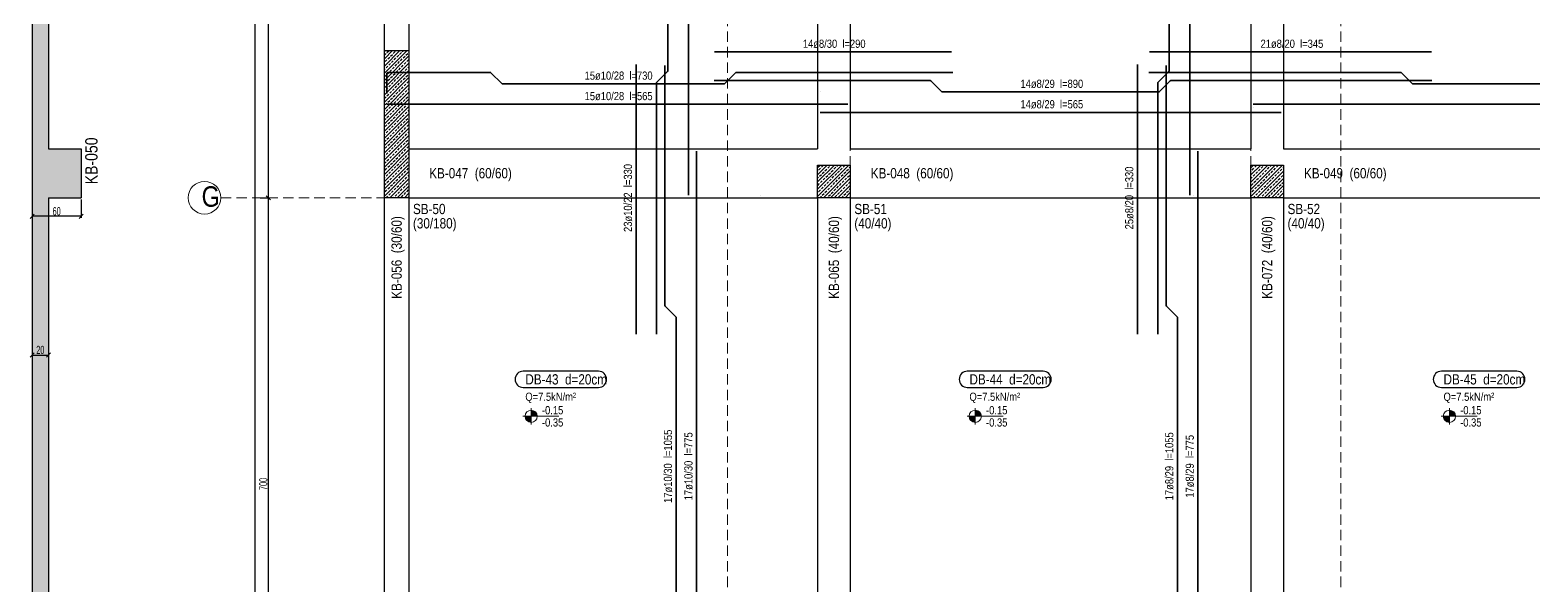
# Model space of a CAD drawing. Header units: millimetres. Extents: x 2018 to 8411, y 702 to 6024.
# Drawn here: x 2051 to 3891, y 1868 to 2547 of the extents above; entities that cross this region are included whole.
import ezdxf
from ezdxf.enums import TextEntityAlignment as Align

# ---------------------------------------------------------------- set-up
doc = ezdxf.new("R2010")
doc.units = ezdxf.units.MM
doc.linetypes.add('DASHED', pattern=[19.05, 12.7, -6.35])
for name, color, linetype, lineweight in [('AKS BALONU (BEYKENT)', 7, 'Continuous', 20), ('AKS CIZGISI (BEYKENT)', 252, 'DASHED', 20), ('AKS NO (BEYKENT)', 3, 'Continuous', 20), ('AKS OLCU (BEYKENT)', 200, 'Continuous', 20), ('DONATI (BEYKENT)', 4, 'Continuous', 35), ('DONATI YAZISI (BEYKENT)', 3, 'Continuous', 20), ('DOSEME ISMI (BEYKENT)', 9, 'Continuous', 20), ('DOSEME PAFTA (BEYKENT)', 3, 'Continuous', 20), ('DOSEME SINIRI (BEYKENT)', 2, 'Continuous', 30), ('KIRIS (BEYKENT)', 2, 'Continuous', 30), ('KIRIS ISMI (BEYKENT)', 40, 'Continuous', 20), ('KOLON (BEYKENT)', 3, 'Continuous', 30), ('KOLON ISMI (BEYKENT)', 91, 'Continuous', 20), ('KOT CIZGI (BEYKENT)', 120, 'Continuous', 20), ('KOT YAZI (BEYKENT)', 7, 'Continuous', 20), ('LGP_SLAB', 6, 'Continuous', 30), ('OLCU (BEYKENT)', 14, 'Continuous', 20), ('TARAMA (BEYKENT)', 252, 'Continuous', 25), ('YAZI (BEYKENT)', 140, 'Continuous', 20)]:
    doc.layers.add(name, color=color, linetype=linetype, lineweight=lineweight)
doc.styles.add('DONATI YAZISI (BEYKENT)', font='')
doc.styles.add('DSMOLC-50', font='bahnschrift light condensed', dxfattribs={"width": 0.75, "height": 10})
doc.styles.add('KLNOLC-25', font='bahnschrift light condensed', dxfattribs={"width": 0.75, "height": 10})
doc.styles.add('KOT (BEYKENT)', font='')
doc.styles.add('stastyle', font='RomanSTA.ttf')
doc.styles.add('YAZI (BEYKENT)', font='')
doc.styles.get('DONATI YAZISI (BEYKENT)').set_extended_font_data('Bahnschrift Light Condensed')
doc.styles.get('KOT (BEYKENT)').set_extended_font_data('Bahnschrift Light Condensed')
doc.styles.get('YAZI (BEYKENT)').set_extended_font_data('Bahnschrift Light Condensed')
doc.dimstyles.new('DSMOLC-50', dxfattribs={"dimtxt": 10, "dimasz": 5, "dimexe": 2, "dimexo": 2, "dimgap": 1, "dimtad": 1, "dimdec": 1, "dimrnd": 0.5, "dimzin": 12, "dimdsep": 46, "dimtxsty": 'DSMOLC-50', "dimblk": 'OBLIQUE', "dimblk1": 'OBLIQUE', "dimblk2": 'OBLIQUE', "dimcen": 0, "dimclrt": 7, "dimadec": 0, "dimazin": 0, "dimtfac": 1, "dimtdec": 4, "dimtix": 1, "dimtmove": 2, "dimatfit": 3, "dimfxl": 1, "dimtzin": 0, "dimarcsym": 0})
pattern_1 = [(45, (1036.827, 1029.5085), (-4.419417, 4.419417), []), (45, (1041.2465, 1029.5085), (-4.419417, 4.419417), [3.125, -1.5625])]

# ---------------------------------------------------------------- blocks, each defined once
blk = doc.blocks.new('_Oblique')
at = {"color": 0, "linetype": 'ByBlock', "lineweight": -2}
blk.add_line((-0.5, -0.5), (0.5, 0.5), dxfattribs=at)
blk = doc.blocks.new('*D130')
at = {"layer": 'AKS OLCU (BEYKENT)', "color": 0, "lineweight": -2, "transparency": 16777216}
for p, q in [((2332.4, 2342.4), (2344.4, 2342.4)), ((2342.4, 1642.4), (2342.4, 2342.4)), ((2332.4, 1642.4), (2344.4, 1642.4))]:
    blk.add_line(p, q, dxfattribs=at)
at = {"layer": 'DEFPOINTS', "color": 0, "transparency": 16777216}
for p in [(2330.4, 2342.4), (2342.4, 2342.4), (2330.4, 1642.4)]:
    blk.add_point(p, dxfattribs=at)
at = {"layer": 'AKS OLCU (BEYKENT)', "color": 0, "lineweight": -2, "transparency": 16777216, "xscale": 5, "yscale": 5, "zscale": 5}
for p, rotation in [((2342.4, 2342.4), 90), ((2342.4, 1642.4), 270)]:
    blk.add_blockref('_Oblique', p, dxfattribs=dict(at, rotation=rotation))
at = {"layer": 'AKS OLCU (BEYKENT)', "color": 7, "transparency": 16777216, "insert": (2336.3, 1992.4), "char_height": 10, "attachment_point": 5, "rotation": 90, "style": 'DSMOLC-50'}
blk.add_mtext('700', dxfattribs=at)
blk = doc.blocks.new('*D131')
at = {"layer": 'AKS OLCU (BEYKENT)', "color": 0, "lineweight": -2, "transparency": 16777216}
for p, q in [((2332.4, 2807.4), (2344.4, 2807.4)), ((2342.4, 2342.4), (2342.4, 2807.4)), ((2332.4, 2342.4), (2344.4, 2342.4))]:
    blk.add_line(p, q, dxfattribs=at)
at = {"layer": 'DEFPOINTS', "color": 0, "transparency": 16777216}
for p in [(2330.4, 2807.4), (2342.4, 2807.4), (2330.4, 2342.4)]:
    blk.add_point(p, dxfattribs=at)
at = {"layer": 'AKS OLCU (BEYKENT)', "color": 0, "lineweight": -2, "transparency": 16777216, "xscale": 5, "yscale": 5, "zscale": 5}
for p, rotation in [((2342.4, 2807.4), 90), ((2342.4, 2342.4), 270)]:
    blk.add_blockref('_Oblique', p, dxfattribs=dict(at, rotation=rotation))
at = {"layer": 'AKS OLCU (BEYKENT)', "color": 7, "transparency": 16777216, "insert": (2336.4, 2574.9), "char_height": 10, "attachment_point": 5, "rotation": 90, "style": 'DSMOLC-50'}
blk.add_mtext('465', dxfattribs=at)
blk = doc.blocks.new('*D137')
at = {"layer": 'AKS OLCU (BEYKENT)', "color": 0, "lineweight": -2, "transparency": 16777216}
for p, q in [((2328.4, 5572.4), (2324.4, 5572.4)), ((2326.4, 952.4), (2326.4, 5572.4)), ((2328.4, 952.4), (2324.4, 952.4))]:
    blk.add_line(p, q, dxfattribs=at)
at = {"layer": 'DEFPOINTS', "color": 0, "transparency": 16777216}
for p in [(2326.4, 5572.4), (2330.4, 5572.4), (2330.4, 952.4)]:
    blk.add_point(p, dxfattribs=at)
at = {"layer": 'AKS OLCU (BEYKENT)', "color": 0, "lineweight": -2, "transparency": 16777216, "xscale": 5, "yscale": 5, "zscale": 5}
for p, rotation in [((2326.4, 5572.4), 90), ((2326.4, 952.4), 270)]:
    blk.add_blockref('_Oblique', p, dxfattribs=dict(at, rotation=rotation))
at = {"layer": 'AKS OLCU (BEYKENT)', "color": 7, "transparency": 16777216, "insert": (2320.3, 3262.4), "char_height": 10, "attachment_point": 5, "rotation": 90, "style": 'DSMOLC-50'}
blk.add_mtext('4620', dxfattribs=at)
blk = doc.blocks.new('*D165')
at = {"layer": 'DEFPOINTS', "color": 0, "transparency": 16777216}
for p in [(2053.4, 2342.4), (2113.4, 2342.4), (2053.4, 2319.7)]:
    blk.add_point(p, dxfattribs=at)
at = {"layer": 'OLCU (BEYKENT)', "color": 0, "lineweight": -2, "transparency": 16777216}
for p, q in [((2053.4, 2340.4), (2053.4, 2317.7)), ((2113.4, 2340.4), (2113.4, 2317.7)), ((2113.4, 2319.7), (2053.4, 2319.7))]:
    blk.add_line(p, q, dxfattribs=at)
at = {"layer": 'OLCU (BEYKENT)', "color": 0, "lineweight": -2, "transparency": 16777216, "xscale": 5, "yscale": 5, "zscale": 5, "rotation": 180}
blk.add_blockref('_Oblique', (2053.4, 2319.7), dxfattribs=at)
at = {"layer": 'OLCU (BEYKENT)', "color": 0, "lineweight": -2, "transparency": 16777216, "xscale": 5, "yscale": 5, "zscale": 5}
blk.add_blockref('_Oblique', (2113.4, 2319.7), dxfattribs=at)
at = {"layer": 'OLCU (BEYKENT)', "color": 7, "lineweight": -3, "transparency": 16777216, "insert": (2083.4, 2325.8), "char_height": 10, "attachment_point": 5, "style": 'KLNOLC-25'}
blk.add_mtext('60', dxfattribs=at)
blk = doc.blocks.new('*D166')
at = {"layer": 'DEFPOINTS', "color": 0, "transparency": 16777216}
for p in [(2053.4, 2167.6), (2073.4, 2167.6), (2073.4, 2150.1)]:
    blk.add_point(p, dxfattribs=at)
at = {"layer": 'OLCU (BEYKENT)', "color": 0, "lineweight": -2, "transparency": 16777216}
for p, q in [((2053.4, 2165.6), (2053.4, 2148.1)), ((2073.4, 2165.6), (2073.4, 2148.1)), ((2053.4, 2150.1), (2073.4, 2150.1))]:
    blk.add_line(p, q, dxfattribs=at)
at = {"layer": 'OLCU (BEYKENT)', "color": 0, "lineweight": -2, "transparency": 16777216, "xscale": 5, "yscale": 5, "zscale": 5, "rotation": 180}
blk.add_blockref('_Oblique', (2053.4, 2150.1), dxfattribs=at)
at = {"layer": 'OLCU (BEYKENT)', "color": 0, "lineweight": -2, "transparency": 16777216, "xscale": 5, "yscale": 5, "zscale": 5}
blk.add_blockref('_Oblique', (2073.4, 2150.1), dxfattribs=at)
at = {"layer": 'OLCU (BEYKENT)', "color": 7, "lineweight": -3, "transparency": 16777216, "insert": (2063.4, 2156.2), "char_height": 10, "attachment_point": 5, "style": 'KLNOLC-25'}
blk.add_mtext('20', dxfattribs=at)

msp = doc.modelspace()

# ---------------------------------------------------------------- hatches: boundary and pattern name
at = {"layer": 'KOT CIZGI (BEYKENT)'}
h = msp.add_hatch(color=256, dxfattribs=at)
h.dxf.hatch_style = 1
h.paths.add_polyline_path([(2663.93, 2082.62), (2663.93, 2075.12), (2671.43, 2075.12, 0.4142136)])
h = msp.add_hatch(color=256, dxfattribs=at)
h.dxf.hatch_style = 1
h.paths.add_polyline_path([(3207.27, 2082.62), (3207.27, 2075.12), (3214.77, 2075.12, 0.4142136)])
h = msp.add_hatch(color=256, dxfattribs=at)
h.dxf.hatch_style = 1
h.paths.add_polyline_path([(3787.27, 2082.62), (3787.27, 2075.12), (3794.77, 2075.12, 0.4142136)])
h = msp.add_hatch(color=256, dxfattribs=at)
h.dxf.hatch_style = 1
h.paths.add_polyline_path([(2663.93, 2075.12), (2656.43, 2075.12, 0.4142136), (2663.93, 2067.62)])
h = msp.add_hatch(color=256, dxfattribs=at)
h.dxf.hatch_style = 1
h.paths.add_polyline_path([(3207.27, 2075.12), (3199.77, 2075.12, 0.4142136), (3207.27, 2067.62)])
h = msp.add_hatch(color=256, dxfattribs=at)
h.dxf.hatch_style = 1
h.paths.add_polyline_path([(3787.27, 2075.12), (3779.77, 2075.12, 0.4142136), (3787.27, 2067.62)])
at = {"layer": 'TARAMA (BEYKENT)', "lineweight": -3}
h = msp.add_hatch(dxfattribs=at)
h.set_pattern_fill('ANSI33', color=256)
h.set_pattern_definition([(45, (1137.328, 1029.5085), (-4.490128, 4.490128), []), (45, (1141.818, 1029.5085), (-4.490128, 4.490128), [3.175, -1.5875])])
h.paths.add_polyline_path([(2113.38, 1682.41), (2073.38, 1682.41), (2073.38, 2342.41), (2113.38, 2342.41), (2113.38, 2402.41), (2073.38, 2402.41), (2073.38, 2889.1), (2113.38, 2889.1), (2113.38, 2929.64), (2073.38, 2929.64), (2073.38, 3247.41), (2113.38, 3247.41), (2113.38, 3287.41), (2073.38, 3287.41), (2073.38, 3952.41), (2113.38, 3952.41), (2113.38, 3992.41), (2073.38, 3992.41), (2073.38, 4402.41), (2113.38, 4402.41), (2113.38, 4442.41), (2073.38, 4442.41), (2073.38, 4852.41), (2113.38, 4852.41), (2113.38, 4892.41), (2073.38, 4892.41), (2073.38, 5532.41), (2113.38, 5532.41), (2113.38, 5572.41), (2053.38, 5572.41), (2053.38, 4852.41), (2053.38, 4442.41), (2053.38, 3247.41), (2053.38, 2929.64), (2053.38, 1622.41), (2053.38, 977.41), (2053.38, 952.41), (2173.38, 952.41), (2173.38, 977.41), (2073.38, 977.41), (2073.38, 1622.41), (2113.38, 1622.41)])
at = {"layer": 'TARAMA (BEYKENT)'}
h = msp.add_hatch(dxfattribs=at)
h.set_pattern_fill('ANSI33', color=256, style=0, pattern_type=0)
h.set_pattern_definition(pattern_1)
h.paths.add_polyline_path([(2484.3, 2522.41), (2514.3, 2522.41), (2514.3, 2342.41), (2484.3, 2342.41)], flags=0)
h = msp.add_hatch(dxfattribs=at)
h.set_pattern_fill('ANSI33', color=256, style=0, pattern_type=0)
h.set_pattern_definition(pattern_1)
h.paths.add_polyline_path([(3014.3, 2382.41), (3054.3, 2382.41), (3054.3, 2342.41), (3014.3, 2342.41)], flags=0)
h = msp.add_hatch(dxfattribs=at)
h.set_pattern_fill('ANSI33', color=256, style=0, pattern_type=0)
h.set_pattern_definition(pattern_1)
h.paths.add_polyline_path([(3544.3, 2382.41), (3584.3, 2382.41), (3584.3, 2342.41), (3544.3, 2342.41)], flags=0)

# ---------------------------------------------------------------- linework, layer by layer
at = {"layer": 'AKS BALONU (BEYKENT)'}
msp.add_circle((2264.3, 2342.41), 20, dxfattribs=at)
at = {"layer": 'AKS CIZGISI (BEYKENT)'}
for p, q in [((2484.3, 742.41), (2484.3, 5772.41)), ((2904.3, 742.41), (2904.3, 5772.41)), ((3054.3, 742.41), (3054.3, 5772.41)), ((3544.3, 742.41), (3544.3, 5772.41)), ((3654.3, 742.41), (3654.3, 5772.41)), ((2284.3, 2342.41), (8369.3, 2342.41))]:
    msp.add_line(p, q, dxfattribs=at)
at = {"layer": 'DONATI (BEYKENT)'}
for points in [[(2817.27, 2175.71), (2817.27, 2482.79, -0.1989124), (2817.71, 2483.85), (2830.83, 2496.97, 0.1989124), (2831.27, 2498.03), (2831.27, 2711.79, 0.1989124), (2830.83, 2712.85), (2817.71, 2725.97, -0.1989124), (2817.27, 2727.03), (2817.27, 2949.11)], [(3430.59, 2175.71), (3430.59, 2482.79, -0.1989124), (3431.03, 2483.85), (3444.15, 2496.97, 0.1989124), (3444.59, 2498.03), (3444.59, 2711.79, 0.1989124), (3444.15, 2712.85), (3431.03, 2725.97, -0.1989124), (3430.59, 2727.03), (3430.59, 2949.11)], [(2827.27, 1460.71), (2827.27, 1813.79, -0.1989124), (2827.71, 1814.85), (2840.83, 1827.97, 0.1989124), (2841.27, 1829.03), (2841.27, 2195.79, 0.1989124), (2840.83, 2196.85), (2827.71, 2209.97, -0.1989124), (2827.27, 2211.03), (2827.27, 2504.11)], [(3440.59, 1460.71), (3440.59, 1813.79, -0.1989124), (3441.03, 1814.85), (3454.15, 1827.97, 0.1989124), (3454.59, 1829.03), (3454.59, 2195.79, 0.1989124), (3454.15, 2196.85), (3441.03, 2209.97, -0.1989124), (3440.59, 2211.03), (3440.59, 2504.11)], [(2487.3, 2469.76), (2487.3, 2494.26, -0.4142136), (2488.8, 2495.76), (2613.68, 2495.76, -0.1989124), (2614.75, 2495.33), (2627.87, 2482.2, 0.1989124), (2628.93, 2481.76), (2899.7, 2481.76, 0.1989124), (2900.76, 2482.2), (2913.88, 2495.33, -0.1989124), (2914.94, 2495.76), (3179.69, 2495.76)], [(2887.61, 2485.76), (3151.67, 2485.76, -0.1989124), (3152.74, 2485.33), (3165.86, 2472.2, 0.1989124), (3166.92, 2471.76), (3431.66, 2471.76, 0.1989124), (3432.72, 2472.2), (3445.84, 2485.33, -0.1989124), (3446.9, 2485.76), (3766.01, 2485.76)], [(3419.47, 2495.76), (3727.67, 2495.76, -0.1989124), (3728.74, 2495.33), (3741.86, 2482.2, 0.1989124), (3742.92, 2481.76), (4145.66, 2481.76, 0.1989124), (4146.72, 2482.2), (4159.84, 2495.33, -0.1989124), (4160.9, 2495.76), (4527.88, 2495.76)]]:
    msp.add_lwpolyline(points, format="xyb", dxfattribs=at)
for points in [[(2856.27, 2345.41), (2856.27, 2844.41)], [(3469.59, 2345.41), (3469.59, 2844.41)], [(2888.06, 2520.76), (3178.06, 2520.76)], [(3420.54, 2520.76), (3765.54, 2520.76)], [(2792.27, 2175.54), (2792.27, 2505.54)], [(3405.59, 2175.54), (3405.59, 2505.54)], [(2487.3, 2456.76), (3051.3, 2456.76)], [(3547.27, 2456.76), (4341.3, 2456.76)], [(3017.33, 2446.76), (3581.3, 2446.76)], [(2866.27, 1625.41), (2866.27, 2399.41)], [(3479.59, 1625.41), (3479.59, 2399.41)]]:
    msp.add_lwpolyline(points, dxfattribs=at)
at = {"layer": 'DOSEME PAFTA (BEYKENT)', "lineweight": -3}
for points in [[(2654.16, 2110.42), (2746.33, 2110.42, 1), (2746.33, 2130.21), (2654.16, 2130.21, 1)], [(3197.49, 2110.42), (3290.28, 2110.42, 1), (3290.28, 2130.21), (3197.49, 2130.21, 1)], [(3777.49, 2110.42), (3869.85, 2110.42, 1), (3869.85, 2130.21), (3777.49, 2130.21, 1)]]:
    msp.add_lwpolyline(points, format="xyb", close=True, dxfattribs=at)
at = {"layer": 'DOSEME SINIRI (BEYKENT)'}
for p, q in [((2053.38, 2929.64), (2053.38, 1622.41)), ((2073.38, 2889.1), (2073.38, 2402.41)), ((2073.38, 2402.41), (2113.38, 2402.41)), ((2113.38, 2402.41), (2113.38, 2342.41)), ((2073.38, 2342.41), (2113.38, 2342.41)), ((2073.38, 2342.41), (2073.38, 1682.41))]:
    msp.add_line(p, q, dxfattribs=at)
at = {"layer": 'KIRIS (BEYKENT)'}
for p, q in [((2484.2, 2807.31), (2484.2, 2522.31)), ((2514.3, 2807.31), (2514.2, 2522.31)), ((3014.4, 2807.31), (3014.3, 2402.41)), ((3054.3, 2807.31), (3054.3, 2402.41)), ((3544.2, 2807.31), (3544.3, 2402.41)), ((3584.3, 2807.31), (3584.3, 2402.41)), ((2514.2, 2402.41), (3014.3, 2402.41)), ((3054.3, 2402.41), (3544.3, 2402.41)), ((3584.3, 2402.41), (4304.3, 2402.41)), ((2484.2, 2342.31), (2484.2, 1682.41)), ((2514.3, 2342.41), (3014.3, 2342.41)), ((2514.3, 2342.31), (2514.3, 1682.41)), ((3014.4, 2342.31), (3014.3, 1682.41)), ((3054.3, 2342.31), (3054.3, 1682.41)), ((3054.4, 2342.41), (3544.2, 2342.41)), ((3544.2, 2342.31), (3544.2, 1682.31)), ((3584.3, 2342.41), (4304.2, 2342.41)), ((3584.3, 2342.31), (3584.3, 1682.41))]:
    msp.add_line(p, q, dxfattribs=at)
at = {"layer": 'KOLON (BEYKENT)'}
for points in [[(2484.3, 2522.41), (2514.3, 2522.41), (2514.3, 2342.41), (2484.3, 2342.41)], [(3014.3, 2382.41), (3054.3, 2382.41), (3054.3, 2342.41), (3014.3, 2342.41)], [(3544.3, 2382.41), (3584.3, 2382.41), (3584.3, 2342.41), (3544.3, 2342.41)]]:
    msp.add_lwpolyline(points, close=True, dxfattribs=at)
at = {"layer": 'KOT CIZGI (BEYKENT)'}
for p, q in [((2663.93, 2085.12), (2663.93, 2065.12)), ((3207.27, 2085.12), (3207.27, 2065.12)), ((3787.27, 2085.12), (3787.27, 2065.12)), ((2653.93, 2075.12), (2697.96, 2075.12)), ((3197.27, 2075.12), (3241.29, 2075.12)), ((3777.27, 2075.12), (3821.29, 2075.12))]:
    msp.add_line(p, q, dxfattribs=at)
for centre in [(2663.93, 2075.12), (3207.27, 2075.12), (3787.27, 2075.12)]:
    msp.add_circle(centre, 7.5, dxfattribs=at)

# ---------------------------------------------------------------- texts
at = {"layer": 'AKS NO (BEYKENT)', "style": 'YAZI (BEYKENT)'}
msp.add_text('G', height=25, dxfattribs=at).set_placement((2260.74, 2331.41))
at = {"layer": 'DONATI YAZISI (BEYKENT)', "style": 'DONATI YAZISI (BEYKENT)'}
for s, p in [(' 14ø8/30  l=290', (3033.06, 2530.76)), (' 21ø8/20  l=345', (3593.04, 2530.76)), (' 15ø10/28  l=730', (2769.3, 2491.76)), (' 14ø8/29  l=890', (3299.31, 2481.76)), (' 15ø10/28  l=565', (2769.3, 2466.76)), (' 14ø8/29  l=565', (3299.31, 2456.76))]:
    msp.add_text(s, height=10, dxfattribs=at).set_placement(p, align=Align.MIDDLE_CENTER)
for s, p in [(' 23ø10/22  l=330', (2782.27, 2340.54)), (' 25ø8/20  l=330', (3395.59, 2340.54)), (' 17ø10/30  l=1055', (2831.27, 2012.41)), (' 17ø10/30  l=775', (2856.27, 2012.41)), (' 17ø8/29  l=1055', (3444.59, 2012.41)), (' 17ø8/29  l=775', (3469.59, 2012.41))]:
    msp.add_text(s, height=10, rotation=90, dxfattribs=at).set_placement(p, align=Align.MIDDLE_CENTER)
at = {"layer": 'DOSEME ISMI (BEYKENT)', "style": 'YAZI (BEYKENT)'}
for s, p in [('DB-43  d=20cm', (2656.8, 2114.08)), ('DB-44  d=20cm', (3200.13, 2114.08)), ('DB-45  d=20cm', (3780.13, 2114.08))]:
    msp.add_text(s, height=12.5, dxfattribs=at).set_placement(p)
at = {"layer": 'KIRIS ISMI (BEYKENT)', "style": 'YAZI (BEYKENT)'}
for s, height, p in [('KB-050', 15, (2133.38, 2358.83)), ('KB-056  (30/60)', 12.5, (2505.56, 2218.83)), ('KB-065  (40/60)', 12.5, (3040.56, 2218.84)), ('KB-072  (40/60)', 12.5, (3570.56, 2218.83))]:
    msp.add_text(s, height=height, rotation=90, dxfattribs=at).set_placement(p)
for s, p in [('KB-047  (60/60)', (2539.2, 2366.16)), ('KB-048  (60/60)', (3079.4, 2366.16)), ('KB-049  (60/60)', (3609.4, 2366.16))]:
    msp.add_text(s, height=12.5, dxfattribs=at).set_placement(p)
at = {"layer": 'KOLON ISMI (BEYKENT)', "style": 'YAZI (BEYKENT)'}
for s, p in [('SB-50', (2519.3, 2322.41)), ('SB-51', (3059.3, 2322.41)), ('SB-52', (3589.3, 2322.41)), ('(30/180)', (2519.3, 2304.91)), ('(40/40)', (3059.3, 2304.91)), ('(40/40)', (3589.3, 2304.91))]:
    msp.add_text(s, height=12.5, dxfattribs=at).set_placement(p)
at = {"layer": 'KOT YAZI (BEYKENT)', "style": 'KOT (BEYKENT)'}
for s, p in [(' -0.15', (2673.93, 2077.62)), (' -0.15', (3217.27, 2077.62)), (' -0.15', (3797.27, 2077.62)), (' -0.35', (2673.93, 2062.62)), (' -0.35', (3217.27, 2062.62)), (' -0.35', (3797.27, 2062.62))]:
    msp.add_text(s, height=10, dxfattribs=at).set_placement(p)
at = {"layer": 'LGP_SLAB', "style": 'stastyle'}
for s, p in [('& 1-.2- 1- 5.700001- 7.600001', (3017.29, 2472.41)), ('& 1-.2- 1- 0- 4.9', (2487.3, 2452.41)), ('& 1-.2- 1- 4.9- 7.9', (3547.3, 2452.41)), ('& 1-.2- 1- 7- 4.799999', (2944.3, 2345.4)), ('& 1-.2- 1- 7- 4.799999', (3474.3, 2345.4))]:
    msp.add_text(s, height=0.0005, dxfattribs=at).set_placement(p)
at = {"layer": 'YAZI (BEYKENT)', "style": 'YAZI (BEYKENT)'}
for p in [(2656.8, 2094.08), (3200.13, 2094.08), (3780.13, 2094.08)]:
    msp.add_text('Q=7.5kN/m²', height=10, dxfattribs=at).set_placement(p)

# ---------------------------------------------------------------- dimensions: what is measured, and where the dimension line sits
at = {"layer": 'AKS OLCU (BEYKENT)'}
for base, p1, p2, picture, middle in [((2326.41, 5572.41), (2330.41, 952.41), (2330.41, 5572.41), '*D137', (2320.31, 3262.41)), ((2342.41, 2807.41), (2330.41, 2342.41), (2330.41, 2807.41), '*D131', (2336.36, 2574.91)), ((2342.41, 2342.41), (2330.41, 1642.41), (2330.41, 2342.41), '*D130', (2336.31, 1992.41))]:
    dim = msp.add_linear_dim(base=base, p1=p1, p2=p2, angle=90, dimstyle='DSMOLC-50', dxfattribs=at)
    dim.commit()
    dim.dimension.update_dxf_attribs({"geometry": picture, "text_midpoint": middle})
at = {"layer": 'OLCU (BEYKENT)', "lineweight": -3}
for base, p1, p2, picture, middle in [((2053.38, 2319.68), (2113.38, 2342.41), (2053.38, 2342.41), '*D165', (2083.38, 2325.78)), ((2073.38, 2150.14), (2053.38, 2167.59), (2073.38, 2167.59), '*D166', (2063.38, 2156.24))]:
    dim = msp.add_linear_dim(base=base, p1=p1, p2=p2, dimstyle='DSMOLC-50', override={"dimtxsty": 'KLNOLC-25'}, dxfattribs=at)
    dim.commit()
    dim.dimension.update_dxf_attribs({"geometry": picture, "text_midpoint": middle})

doc.saveas('drawing.dxf')
